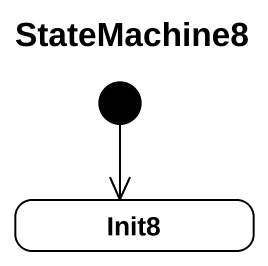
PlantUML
@startuml
title StateMachine8
hide empty description
state Init8
[*] --> Init8
@enduml
